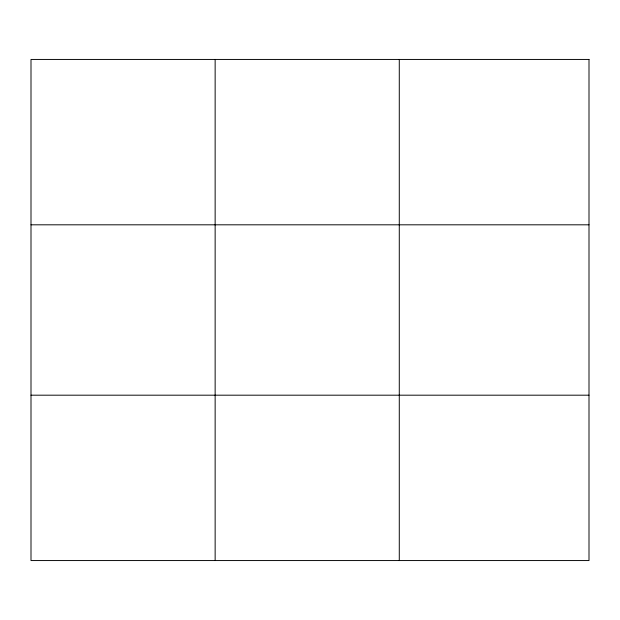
<?xml version="1.0" encoding="UTF-8"?>
<svg xmlns="http://www.w3.org/2000/svg" width="620" height="620" viewBox="0 0 620 620"><rect width="100%" height="100%" fill="white"/><g stroke="black" fill="none" stroke-linecap="round" stroke-linejoin="round"><path stroke-width="0.93" d="M215.14 560.558L215.14 59.443M399.28 560.558L399.28 59.443M31 224.812L589 224.812M31 395.188L589 395.188M589 59.443L589 560.558L31 560.558L31 59.443L589 59.443"/></g></svg>
